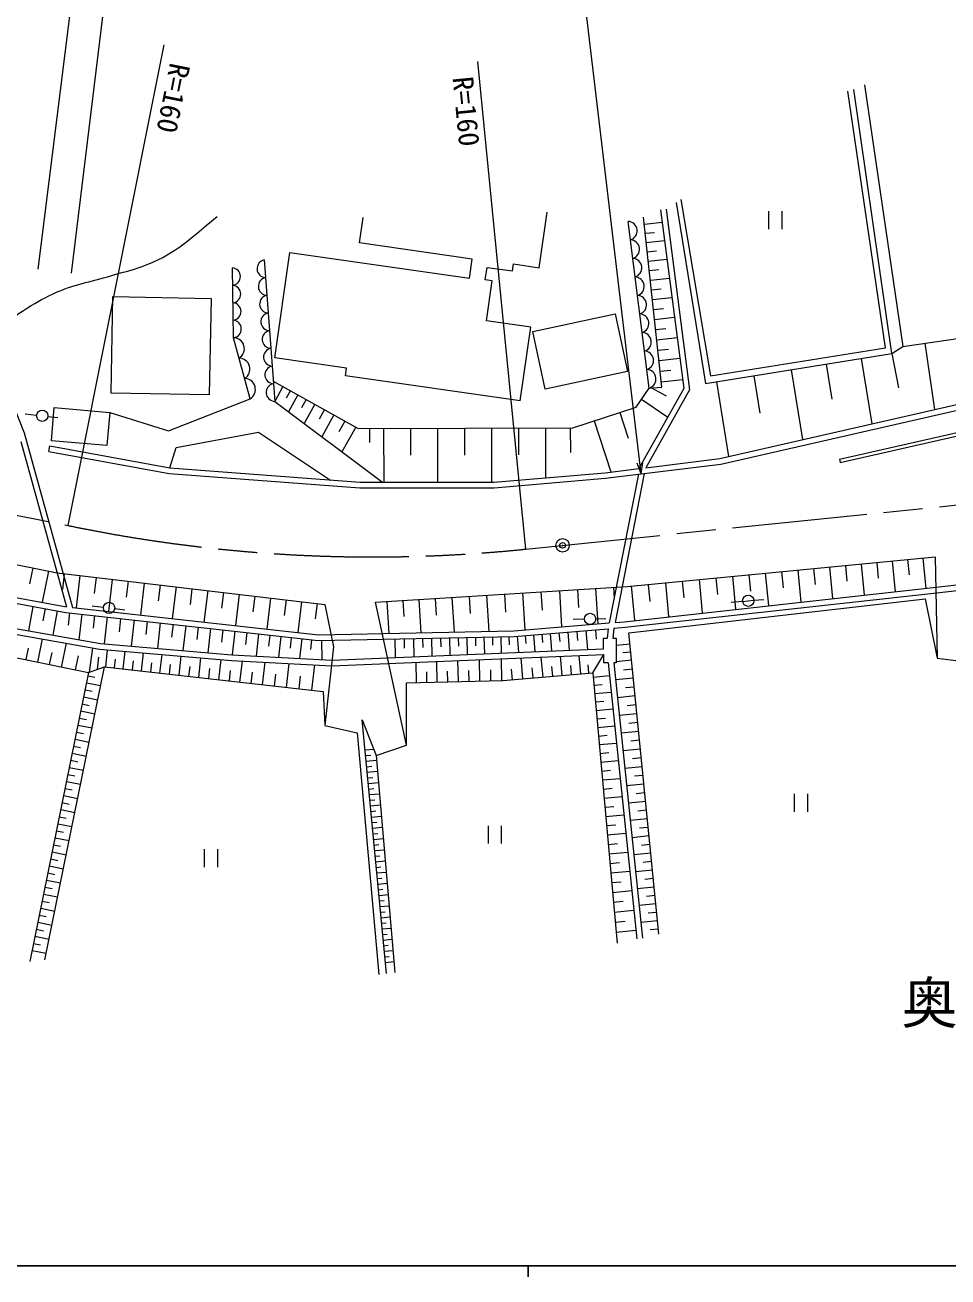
# Model space of a CAD drawing. Units: millimetres, scale not verified. Extents: x 40000 to 680000, y 20000 to 380000.
# Drawn here: x 123222 to 205352, y 204000 to 315411 of the extents above; entities that cross this region are included whole.
import ezdxf
from ezdxf.enums import TextEntityAlignment as Align

# ---------------------------------------------------------------- set-up
doc = ezdxf.new("R2010")
doc.units = ezdxf.units.MM
doc.header["$LTSCALE"] = 1000
doc.header["$PDMODE"] = 32
doc.header["$PDSIZE"] = 500
doc.linetypes.add('CHAIN', pattern=[18.5, 12, -1.5, 3.5, -1.5])
for name, color, linetype, lineweight in [('M-BGD', 7, 'Continuous', 13), ('M-BGD-HTXT', 7, 'Continuous', 13), ('M-BMK', 2, 'CHAIN', 13), ('M-BMK-SRVR', 3, 'Continuous', 13), ('M-STR-HTXT', 7, 'Continuous', 13), ('M-TTL-BAND', 7, 'Continuous', 25)]:
    doc.layers.add(name, color=color, linetype=linetype, lineweight=lineweight)
doc.styles.add('ＭＳ ゴシック', font='')
doc.styles.get('ＭＳ ゴシック').set_extended_font_data('MS Gothic')

msp = doc.modelspace()

# ---------------------------------------------------------------- linework, layer by layer
at = {"layer": 'M-BGD'}
for p, q in [((197931, 310087), (201334, 286816)), ((199790, 286686), (196447, 309514)), ((200367, 286183), (196979, 309685)), ((181580, 299896), (184209, 284188)), ((168988, 293817), (169694, 298754)), ((181155, 299608), (183766, 283506)), ((189389, 298856), (189389, 297256)), ((190589, 297256), (190589, 298856)), ((152998, 296017), (153323, 298285)), ((178772, 283110), (176884, 297936)), ((179899, 283179), (178264, 298317)), ((178332, 297684), (179916, 297855)), ((178420, 296875), (179229, 296962)), ((163009, 294585), (152998, 296017)), ((178507, 296065), (180126, 296240)), ((178597, 295237), (179424, 295327)), ((144509, 294513), (145436, 281918)), ((145456, 285781), (146800, 295178)), ((146800, 295178), (162767, 292895)), ((162767, 292895), (163009, 294585)), ((166600, 293525), (166688, 294146)), ((166688, 294146), (168988, 293817)), ((178686, 294410), (180342, 294588)), ((164180, 292724), (164340, 293848)), ((164340, 293848), (166600, 293525)), ((178777, 293563), (179624, 293655)), ((164786, 292637), (164180, 292724)), ((164279, 289096), (164786, 292637)), ((178869, 292717), (180562, 292899)), ((178962, 291851), (179828, 291944)), ((201334, 286816), (238607, 292268)), ((130879, 282662), (131048, 291240)), ((131048, 291240), (139785, 291067)), ((139785, 291067), (139615, 282490)), ((179056, 290985), (180787, 291172)), ((168398, 288131), (175743, 289703)), ((175743, 289703), (176839, 284581)), ((179151, 290100), (180036, 290196)), ((168231, 288531), (164279, 289096)), ((179247, 289215), (181017, 289406)), ((167295, 281980), (168231, 288531)), ((169494, 283008), (168398, 288131)), ((179345, 288310), (180250, 288407)), ((179442, 287404), (181253, 287600)), ((179542, 286479), (180468, 286579)), ((184209, 284188), (199790, 286686)), ((200367, 286183), (201334, 286816)), ((203287, 287102), (204151, 281192)), ((151828, 284870), (145456, 285781)), ((179642, 285553), (181494, 285753)), ((183766, 283506), (200367, 286183)), ((194521, 285241), (195023, 282128)), ((197633, 285743), (198572, 279919)), ((200367, 286183), (200954, 283121)), ((151733, 284205), (151828, 284870)), ((167295, 281980), (151733, 284205)), ((176839, 284581), (169494, 283008)), ((179744, 284606), (180691, 284709)), ((188081, 284202), (188617, 280875)), ((191408, 284739), (192412, 278513)), ((145302, 283730), (152873, 279506)), ((146175, 283243), (145436, 281918)), ((177601, 281402), (178772, 283110)), ((178772, 283110), (179899, 283179)), ((178974, 283122), (180269, 282401)), ((179847, 283660), (181740, 283864)), ((184753, 283665), (185827, 277011)), ((139615, 282490), (130879, 282662)), ((135980, 279311), (143255, 282150)), ((145436, 281918), (155031, 274728)), ((146838, 282873), (146468, 282211)), ((147500, 282504), (146661, 281000)), ((148252, 282084), (147833, 281332)), ((178090, 282115), (180415, 280521)), ((124253, 280670), (123246, 280771)), ((125563, 278423), (125827, 281371)), ((125827, 281371), (130760, 280930)), ((130760, 280930), (130496, 277982)), ((130760, 280930), (135980, 279311)), ((149004, 281664), (148052, 279958)), ((149857, 281188), (149381, 280335)), ((171979, 279576), (177601, 281402)), ((176146, 280929), (176885, 278653)), ((125249, 280584), (126151, 280493)), ((150711, 280712), (149630, 278775)), ((151679, 280172), (151139, 279203)), ((173869, 280190), (175348, 275636)), ((136679, 277829), (143997, 279170)), ((143997, 279170), (150403, 274923)), ((152648, 279631), (151421, 277433)), ((152873, 279506), (171979, 279576)), ((153874, 279509), (153878, 278251)), ((155132, 279514), (155150, 274728)), ((157525, 279523), (157534, 277130)), ((159919, 279532), (159936, 274734)), ((162318, 279541), (162326, 277142)), ((164717, 279549), (164734, 274740)), ((167121, 279558), (167130, 277154)), ((169526, 279567), (169543, 275127)), ((171746, 279575), (171754, 277356)), ((122839, 278346), (126915, 263640)), ((125350, 277466), (125440, 277958)), ((130496, 277982), (125563, 278423)), ((136100, 276000), (136679, 277829)), ((195689, 276764), (195755, 276471)), ((177803, 275435), (175211, 262201)), ((178325, 275500), (175729, 262243)), ((106473, 270676), (126088, 266648)), ((176791, 265458), (204215, 268075)), ((197626, 267447), (197890, 264681)), ((199009, 267579), (199141, 266196)), ((200392, 267710), (200652, 264983)), ((201756, 267841), (201886, 266477)), ((203119, 267971), (203376, 265281)), ((204215, 268075), (204378, 259079)), ((123902, 267097), (123612, 265684)), ((125315, 266807), (124746, 264039)), ((126088, 266648), (149913, 263849)), ((126707, 266575), (126542, 265172)), ((128110, 266410), (127773, 263544)), ((186172, 266354), (186451, 263430)), ((187634, 266493), (187773, 265031)), ((189095, 266632), (189370, 263749)), ((190537, 266770), (190674, 265328)), ((191979, 266908), (192250, 264064)), ((193400, 267043), (193536, 265622)), ((194822, 267179), (195090, 264375)), ((196224, 267313), (196358, 265911)), ((129543, 266242), (129375, 264809)), ((130976, 266074), (130641, 263224)), ((132401, 265906), (132234, 264482)), ((133826, 265739), (133493, 262906)), ((135242, 265573), (135076, 264156)), ((136659, 265406), (136328, 262589)), ((138067, 265241), (137902, 263832)), ((154419, 264041), (176791, 265458)), ((172381, 265179), (172483, 263568)), ((173992, 265281), (174192, 262118)), ((175574, 265381), (175637, 264376)), ((177154, 265493), (177445, 262445)), ((178678, 265638), (178823, 264115)), ((180202, 265784), (180489, 262778)), ((181705, 265927), (181848, 264424)), ((183208, 266071), (183490, 263106)), ((184690, 266212), (184831, 264730)), ((139476, 265075), (139147, 262275)), ((140876, 264911), (140712, 263511)), ((142277, 264746), (141949, 261962)), ((143669, 264583), (143505, 263191)), ((145061, 264419), (144736, 261651)), ((146445, 264257), (146283, 262872)), ((147830, 264094), (147506, 261342)), ((155417, 264104), (155597, 261270)), ((156834, 264194), (156924, 262777)), ((158251, 264284), (158439, 261331)), ((159728, 264377), (159822, 262901)), ((161205, 264471), (161399, 261394)), ((162743, 264568), (162841, 263030)), ((164282, 264666), (164485, 261459)), ((165885, 264767), (165987, 263164)), ((167488, 264869), (167696, 261587)), ((169129, 264973), (169233, 263332)), ((170770, 265077), (170974, 261855)), ((176961, 261323), (203329, 264341)), ((187082, 264121), (186073, 264035)), ((187082, 264121), (188077, 264218)), ((188077, 264218), (188980, 264294)), ((203329, 264341), (204378, 259079)), ((123926, 263671), (123537, 261507)), ((125008, 263476), (124813, 262394)), ((126090, 263281), (125701, 261123)), ((127172, 263108), (127051, 262019)), ((128262, 262987), (128008, 260714)), ((130208, 263582), (129203, 263698)), ((131203, 263479), (132103, 263374)), ((149206, 263932), (149044, 262556)), ((149913, 263849), (150664, 260063)), ((157172, 251337), (154419, 264041)), ((105872, 262562), (128874, 257780)), ((129398, 262860), (129271, 261723)), ((130535, 262733), (130268, 260344)), ((131729, 262600), (131596, 261405)), ((132924, 262466), (132664, 260137)), ((134088, 262336), (133958, 261172)), ((135253, 262206), (134999, 259935)), ((136389, 262079), (136262, 260944)), ((137524, 261953), (137277, 259738)), ((138632, 261829), (138508, 260722)), ((173010, 262529), (171998, 262502)), ((174009, 262567), (174915, 262590)), ((124350, 258721), (124778, 260779)), ((139739, 261705), (139498, 259546)), ((140819, 261585), (140698, 260505)), ((141899, 261464), (141664, 259360)), ((142951, 261347), (142833, 260295)), ((144003, 261229), (143782, 259249)), ((144993, 261119), (144883, 260128)), ((145984, 261008), (145776, 259144)), ((146916, 260904), (146812, 259972)), ((147848, 260800), (147652, 259045)), ((148726, 260702), (148628, 259825)), ((156130, 260781), (156165, 259128)), ((156957, 260799), (156974, 259972)), ((157783, 260816), (157818, 259197)), ((158593, 260834), (158610, 260024)), ((159402, 260851), (159436, 259265)), ((160195, 260868), (160212, 260075)), ((160988, 260885), (161021, 259331)), ((161765, 260901), (161781, 260124)), ((162541, 260918), (162574, 259396)), ((163302, 260934), (163318, 260173)), ((164063, 260950), (164095, 259460)), ((164808, 260966), (164824, 260221)), ((165553, 260982), (165584, 259522)), ((166283, 260997), (166299, 260267)), ((167012, 261030), (167130, 259587)), ((167734, 261088), (167793, 260367)), ((168455, 261147), (168578, 259647)), ((169205, 261209), (169267, 260459)), ((169955, 261270), (170083, 259710)), ((170736, 261334), (170799, 260554)), ((171516, 261397), (171648, 259775)), ((172327, 261464), (172393, 260653)), ((173138, 261530), (173275, 259843)), ((173981, 261599), (174050, 260756)), ((174708, 260842), (175014, 260843)), ((174712, 259903), (174708, 260842)), ((175119, 261692), (175014, 260843)), ((175625, 261714), (175518, 260846)), ((175518, 260846), (175828, 260847)), ((175629, 261733), (175625, 261714)), ((175828, 260847), (175839, 258650)), ((179626, 234499), (176961, 261323)), ((123321, 258935), (123535, 259964)), ((126471, 258280), (126911, 260400)), ((128956, 257811), (129269, 259982)), ((130400, 258292), (130574, 259816)), ((131967, 258114), (132145, 259680)), ((149605, 260643), (149642, 258940)), ((150664, 260063), (149905, 253079)), ((177060, 260328), (175831, 260206)), ((177131, 259607), (176411, 259536)), ((125410, 258500), (125631, 259561)), ((127715, 258021), (127974, 259266)), ((129675, 258077), (129792, 259147)), ((131184, 258203), (131273, 258986)), ((132771, 258022), (132863, 258827)), ((133576, 257931), (133759, 259540)), ((134403, 257837), (134497, 258664)), ((135230, 257743), (135418, 259397)), ((136080, 257646), (136177, 258496)), ((136930, 257550), (137123, 259249)), ((138677, 257351), (138875, 259098)), ((140472, 257147), (140676, 258942)), ((142350, 256934), (142563, 258812)), ((144350, 256706), (144577, 258706)), ((146478, 256465), (146720, 258593)), ((158067, 256903), (158028, 258706)), ((159908, 256942), (159868, 258783)), ((161786, 256983), (161746, 258861)), ((163704, 257024), (163663, 258941)), ((165661, 257066), (165619, 259023)), ((167533, 257225), (167369, 259096)), ((169322, 257382), (169165, 259171)), ((171033, 257532), (170883, 259243)), ((172669, 257676), (172525, 259312)), ((173741, 257770), (174715, 259403)), ((174718, 258645), (174715, 259403)), ((175109, 258647), (174718, 258645)), ((175109, 258647), (177670, 234093)), ((175839, 258650), (175611, 258649)), ((175611, 258649), (178167, 234145)), ((177203, 258886), (175838, 258751)), ((204378, 259079), (207456, 258696)), ((128874, 257780), (123653, 232083)), ((124986, 232228), (130288, 258305)), ((128818, 257508), (129446, 257381)), ((128874, 257780), (130288, 258305)), ((130288, 258305), (149738, 256094)), ((137803, 257450), (137903, 258324)), ((139574, 257249), (139676, 258147)), ((141411, 257040), (141517, 257980)), ((143350, 256820), (143463, 257820)), ((145414, 256586), (145535, 257650)), ((147611, 256336), (147740, 257469)), ((148745, 256207), (149002, 258473)), ((158987, 256922), (158968, 257843)), ((160847, 256962), (160827, 257902)), ((162745, 257003), (162724, 257962)), ((164683, 257045), (164662, 258023)), ((165745, 257067), (173741, 257770)), ((166597, 257142), (166515, 258078)), ((168428, 257303), (168349, 258198)), ((170178, 257457), (170103, 258312)), ((171851, 257604), (171779, 258422)), ((173395, 257740), (173331, 258465)), ((173741, 257770), (175901, 233699)), ((173775, 257391), (175226, 257521)), ((177282, 258091), (176486, 258012)), ((128563, 256253), (129191, 256125)), ((128691, 256881), (129946, 256625)), ((157172, 251337), (157175, 256884)), ((157175, 256884), (165745, 257067)), ((173841, 256655), (174577, 256721)), ((177361, 257295), (175769, 257137)), ((177440, 256499), (176644, 256420)), ((128436, 255625), (129691, 255370)), ((149738, 256094), (149905, 253079)), ((173907, 255919), (175379, 256051)), ((173974, 255172), (174721, 255239)), ((177519, 255703), (175935, 255545)), ((128181, 254370), (129436, 254115)), ((128308, 254997), (128936, 254870)), ((174041, 254425), (175535, 254559)), ((177677, 254118), (176100, 253962)), ((177598, 254910), (176806, 254832)), ((127926, 253115), (129181, 252860)), ((128053, 253742), (128681, 253615)), ((149905, 253079), (152783, 252416)), ((155383, 230993), (153235, 253584)), ((153235, 253584), (154463, 250418)), ((153253, 253392), (153351, 253401)), ((174109, 253667), (174867, 253735)), ((174177, 252909), (175693, 253045)), ((177755, 253330), (176967, 253252)), ((127671, 251860), (128926, 251605)), ((127798, 252487), (128426, 252360)), ((152783, 252416), (154693, 230920)), ((174246, 252141), (175015, 252210)), ((177833, 252542), (176265, 252386)), ((127543, 251233), (128171, 251105)), ((153490, 250903), (154247, 250975)), ((154463, 250418), (157172, 251337)), ((174315, 251372), (175853, 251510)), ((177989, 250973), (176428, 250817)), ((177911, 251757), (177127, 251679)), ((127289, 249978), (127916, 249851)), ((127416, 250605), (128671, 250350)), ((153537, 250405), (153994, 250449)), ((153585, 249907), (154499, 249994)), ((154463, 250418), (156122, 231082)), ((174385, 250591), (175165, 250661)), ((174455, 249811), (176016, 249951)), ((178067, 250192), (177286, 250114)), ((127034, 248724), (127661, 248596)), ((127161, 249351), (128416, 249096)), ((153632, 249410), (154085, 249453)), ((153679, 248912), (154584, 248998)), ((153727, 248414), (154175, 248457)), ((174526, 249019), (175318, 249090)), ((178145, 249411), (176591, 249257)), ((178222, 248634), (177445, 248557)), ((126779, 247470), (127406, 247342)), ((126906, 248097), (128161, 247842)), ((153774, 247916), (154670, 248002)), ((153821, 247419), (154265, 247461)), ((174597, 248228), (176181, 248370)), ((174669, 247424), (175473, 247496)), ((178299, 247858), (176753, 247704)), ((126652, 246843), (127906, 246588)), ((153869, 246921), (154756, 247005)), ((153916, 246423), (154355, 246465)), ((174741, 246621), (176348, 246765)), ((178453, 246311), (176914, 246159)), ((178376, 247085), (177603, 247008)), ((191668, 246982), (191668, 245382)), ((192868, 245382), (192868, 246982)), ((126397, 245589), (127651, 245334)), ((126524, 246216), (127151, 246088)), ((153963, 245925), (154841, 246009)), ((154011, 245428), (154445, 245469)), ((174815, 245806), (175630, 245879)), ((174888, 244991), (176518, 245137)), ((178529, 245542), (177760, 245466)), ((126142, 244335), (127396, 244081)), ((126270, 244962), (126896, 244835)), ((154058, 244930), (154927, 245013)), ((154105, 244432), (154535, 244473)), ((154153, 243934), (155012, 244016)), ((164436, 244160), (164436, 242560)), ((165636, 242560), (165636, 244160)), ((174962, 244164), (175789, 244238)), ((178605, 244773), (177074, 244621)), ((178681, 244007), (177916, 243931)), ((125888, 243082), (127141, 242827)), ((126015, 243709), (126642, 243581)), ((154200, 243437), (154625, 243477)), ((154247, 242939), (155098, 243020)), ((175036, 243337), (176690, 243485)), ((178758, 243242), (177234, 243091)), ((125633, 241829), (126886, 241574)), ((125760, 242455), (126387, 242328)), ((139166, 242075), (139166, 240475)), ((140366, 240475), (140366, 242075)), ((154295, 242441), (154715, 242481)), ((154342, 241943), (155183, 242023)), ((175111, 242498), (175951, 242573)), ((175187, 241659), (176865, 241809)), ((178833, 242480), (178071, 242405)), ((125506, 241202), (126132, 241075)), ((154389, 241446), (154805, 241485)), ((154437, 240948), (155269, 241027)), ((175263, 240807), (176115, 240883)), ((178909, 241718), (177393, 241568)), ((178984, 240960), (178226, 240885)), ((125251, 239950), (125878, 239822)), ((125379, 240576), (126631, 240321)), ((154484, 240450), (154895, 240489)), ((154531, 239952), (155354, 240031)), ((175339, 239956), (177042, 240108)), ((179060, 240202), (177551, 240053)), ((124997, 238697), (125623, 238570)), ((125124, 239323), (126377, 239069)), ((154579, 239455), (154986, 239493)), ((154626, 238957), (155440, 239034)), ((154673, 238459), (155076, 238497)), ((175417, 239092), (176281, 239169)), ((179209, 238694), (177708, 238545)), ((179135, 239448), (178380, 239373)), ((124742, 237445), (125369, 237317)), ((124870, 238071), (126122, 237816)), ((154721, 237961), (155525, 238038)), ((154768, 237464), (155166, 237501)), ((175495, 238228), (177222, 238383)), ((175573, 237351), (176450, 237430)), ((179284, 237943), (178533, 237869)), ((124488, 236192), (125114, 236065)), ((124615, 236819), (125868, 236564)), ((154815, 236966), (155611, 237042)), ((154863, 236468), (155256, 236505)), ((175652, 236474), (177405, 236632)), ((179359, 237193), (177865, 237044)), ((179433, 236446), (178686, 236371)), ((124361, 235566), (125613, 235312)), ((154910, 235970), (155696, 236045)), ((154957, 235473), (155346, 235510)), ((175732, 235585), (176621, 235665)), ((179507, 235699), (178021, 235551)), ((124107, 234315), (125358, 234060)), ((124234, 234941), (124860, 234813)), ((155005, 234975), (155782, 235049)), ((155052, 234477), (155436, 234514)), ((155099, 233979), (155867, 234052)), ((175811, 234695), (177590, 234855)), ((179581, 234955), (178838, 234881)), ((123852, 233063), (125104, 232809)), ((123979, 233689), (124605, 233562)), ((155147, 233482), (155526, 233518)), ((155194, 232984), (155953, 233056)), ((155241, 232486), (155616, 232522)), ((155289, 231988), (156038, 232060))]:
    msp.add_line(p, q, dxfattribs=at)
for points in [[(179772, 298957), (181845, 283061), (177839, 275943)], [(180268, 299021), (182362, 282961), (178455, 276020)], [(116430, 295995), (123146, 279109), (127451, 263580)], [(143255, 282150), (141783, 287589), (141674, 293804)], [(125350, 277466), (136036, 275503), (153022, 274225), (164968, 274240), (174891, 275076), (185131, 276339), (213364, 282782), (228251, 284154), (253851, 284287), (267811, 286775)], [(178455, 276020), (185045, 276832), (213285, 283276), (228226, 284654), (253806, 284787), (268189, 287351), (272424, 286074), (284956, 285539), (296112, 286369)], [(195689, 276764), (214143, 280962), (229118, 282367), (243530, 282179)], [(195755, 276471), (214191, 280665), (229130, 282067), (243526, 281879)], [(125440, 277958), (136100, 276000), (153040, 274725), (164947, 274740), (174839, 275574), (177839, 275943)], [(70763, 274078), (100993, 267905), (126842, 263145), (149316, 260636), (166735, 261007), (175119, 261692)], [(70863, 274568), (101088, 268395), (126915, 263640)], [(70360, 272080), (105219, 264748), (129922, 260374), (141620, 259362), (150537, 258893), (174712, 259903)], [(70257, 271590), (105124, 264257), (129857, 259878), (141585, 258864), (150534, 258393), (174715, 259403)], [(175629, 261733), (176619, 261814), (204102, 264856), (256581, 270831), (271157, 269188), (281819, 269673), (287625, 270713), (298678, 270796)], [(175729, 262243), (176572, 262312), (204047, 265353), (256581, 271334), (271174, 269690), (281763, 270171), (283876, 270550)], [(127451, 263580), (149339, 261137), (166709, 261506), (175211, 262201)]]:
    msp.add_lwpolyline(points, dxfattribs=at)
for centre in [(124752, 280638), (187578, 264180), (130706, 263541), (173509, 262558)]:
    msp.add_circle(centre, 500, dxfattribs=at)
for centre, radius, start, end in [((176847, 297094), 842, 286.99035, 87.5247), ((177057, 295447), 842, 286.99035, 87.5247), ((144661, 293732), 795, 101.0692, 267.34877), ((177267, 293799), 842, 286.99035, 87.5247), ((141606, 293025), 781, 276.97602, 85.03415), ((141633, 291472), 781, 276.97602, 85.03415), ((144777, 292158), 795, 101.0692, 267.34877), ((177477, 292152), 842, 286.99035, 87.5247), ((144893, 290584), 795, 101.0692, 267.34877), ((177687, 290505), 842, 286.99035, 87.5247), ((141661, 289918), 781, 276.97602, 85.03415), ((145009, 289010), 795, 101.0692, 267.34877), ((177896, 288858), 842, 286.99035, 87.5247), ((141688, 288364), 781, 276.97602, 85.03415), ((141758, 286609), 980, 301.7512, 88.55074), ((145125, 287435), 795, 101.0692, 267.34877), ((178106, 287210), 842, 286.99035, 87.5247), ((145241, 285861), 795, 101.0692, 267.34877), ((178316, 285563), 842, 286.99035, 87.5247), ((142249, 284796), 980, 301.7512, 88.55074), ((145356, 284287), 795, 101.0692, 267.34877), ((178526, 283916), 842, 286.99035, 87.5247), ((142740, 282983), 980, 301.7512, 88.55074), ((145472, 282713), 795, 101.0692, 267.34877)]:
    msp.add_arc(centre, radius, start, end, dxfattribs=at)
msp.add_open_spline([(119819, 287475), (121283, 288732), (121725, 289150), (123090, 290019), (124087, 290655), (124658, 291000), (125731, 291497), (127665, 292394), (128903, 292496), (130941, 293121), (131960, 293434), (132555, 293533), (133558, 293896), (136538, 294976), (137504, 296096), (140330, 298367)], degree=3, knots=[0, 0, 0, 0, 1, 1, 1, 2, 2, 2, 3, 3, 3, 4, 4, 4, 5, 5, 5, 5], dxfattribs=at)
at = {"layer": 'M-BMK'}
for p, q in [((167780, 268770), (370064, 289535)), ((72340, 281866), (127070, 270867))]:
    msp.add_line(p, q, dxfattribs=at)
msp.add_arc((154193, 401232), 133156, 258.24682, 275.85639, dxfattribs=at)
at = {"layer": 'M-BMK-SRVR'}
msp.add_circle((171057, 269107), 600, dxfattribs=at)
msp.add_point((171057, 269107), dxfattribs=at)
at = {"layer": 'M-STR-HTXT'}
for p, q in [((127342, 293321), (134260, 349639)), ((178060, 275467), (172356, 323445)), ((124390, 293692), (127511, 318585)), ((127070, 270867), (135614, 313635)), ((167780, 268770), (163501, 312163)), ((178060, 275467), (177693, 276430)), ((178060, 275467), (178190, 276489))]:
    msp.add_line(p, q, dxfattribs=at)
at = {"layer": 'M-TTL-BAND'}
for p, q in [((40000, 205000), (579000, 205000)), ((168000, 205000), (168000, 204000))]:
    msp.add_line(p, q, dxfattribs=at)

# ---------------------------------------------------------------- texts
at = {"layer": 'M-BGD-HTXT', "insert": (208961, 228195), "char_height": 3666, "attachment_point": 5, "style": 'ＭＳ ゴシック'}
msp.add_mtext('\\T1.24;奥\\~上', dxfattribs=at)
at = {"layer": 'M-STR-HTXT', "style": 'ＭＳ ゴシック'}
for rotation, p in [(258.702, (135594, 312243)), (275.631, (160716, 310682))]:
    msp.add_text('R=160', height=1833, rotation=rotation, dxfattribs=at).set_placement(p, align=Align.BOTTOM_LEFT)

doc.saveas('drawing.dxf')
